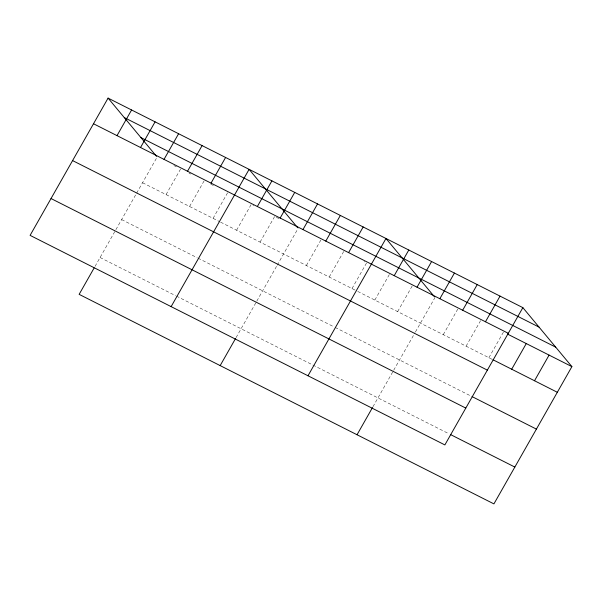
<?xml version="1.0" encoding="UTF-8"?>
<svg xmlns="http://www.w3.org/2000/svg" width="602" height="602" viewBox="0 0 602 602"><rect width="100%" height="100%" fill="white"/><g stroke="black" fill="none" stroke-linecap="round" stroke-linejoin="round"><path stroke-width="0.45" stroke-dasharray="3.01 2.26" d="M95.063 266.332L136.187 193.942M136.639 193.144L157.13 157.077M166.062 194.604L180.63 168.951M189.562 206.478L204.138 180.826M213.063 218.353L227.639 192.7L225.961 191.857M236.571 230.227L251.139 204.575L253.66 205.846M260.072 242.102L274.647 216.449M236.089 337.572L256.362 301.88M256.813 301.09L276.754 265.986M277.206 265.189L298.148 228.324M306.388 265.505L320.964 239.852M329.204 277.025L343.772 251.373M352.012 288.554L366.588 262.901L364.142 261.667M374.828 300.074L389.404 274.422M397.644 311.603L412.212 285.95M372.962 406.719L393.241 371.028M393.685 370.238L414.996 332.733M415.448 331.935L435.028 297.471M443.268 334.652L457.836 308.999M466.076 346.173L480.652 320.52M488.892 357.701L503.46 332.048M173.918 165.565L176.431 166.837M189.028 173.195L190.706 174.046M210.85 184.22L213.371 185.491M276.326 217.299L278.846 218.571M142.554 182.73L219.783 221.747M220.618 222.168L356.903 291.022M357.716 291.436L492.15 359.349M121.627 219.572L197.178 257.739M198.013 258.16L334.351 327.036M335.163 327.443L471.223 396.184M100.067 257.521L175.618 295.687M176.454 296.109L448.851 433.726"/><path stroke-width="0.9" d="M108.082 98.103L30.1 235.374L444.87 444.923L522.86 307.645L108.082 98.103L156.528 156.362M117.014 135.631L131.59 109.978M140.522 147.505L155.09 121.852M94.153 267.928L79.14 294.355L493.918 503.897L571.9 366.626L522.86 307.645M164.022 159.38L178.598 133.727M187.523 171.254L202.099 145.601M211.031 183.121L225.6 157.476M171.126 306.621L249.108 169.343L297.554 227.601M257.347 206.524L271.916 180.871M280.156 218.044L294.732 192.399M220.166 365.602L235.63 338.377M302.972 229.573L317.547 203.92M325.787 241.101L340.356 215.448M348.596 252.622L363.172 226.969M307.998 375.768L385.98 238.497L434.426 296.756M394.22 275.671L408.796 250.018M417.036 287.199L431.604 261.546M357.039 434.749L372.51 407.524M439.844 298.72L454.42 273.067M462.66 310.248L477.228 284.595M485.468 321.769L500.044 296.116M511.7 369.222L526.276 343.569M534.516 380.75L549.084 355.097M124.268 117.563L539.038 327.104M140.943 137.617L555.714 347.158M93.513 123.756L508.284 333.297M507.539 334.102L571.9 366.626M492.963 359.755L557.324 392.271M72.586 160.591L487.357 370.132M472.036 396.59L536.405 429.113M51.027 198.54L465.797 408.081M450.477 434.546L514.845 467.062"/></g></svg>
